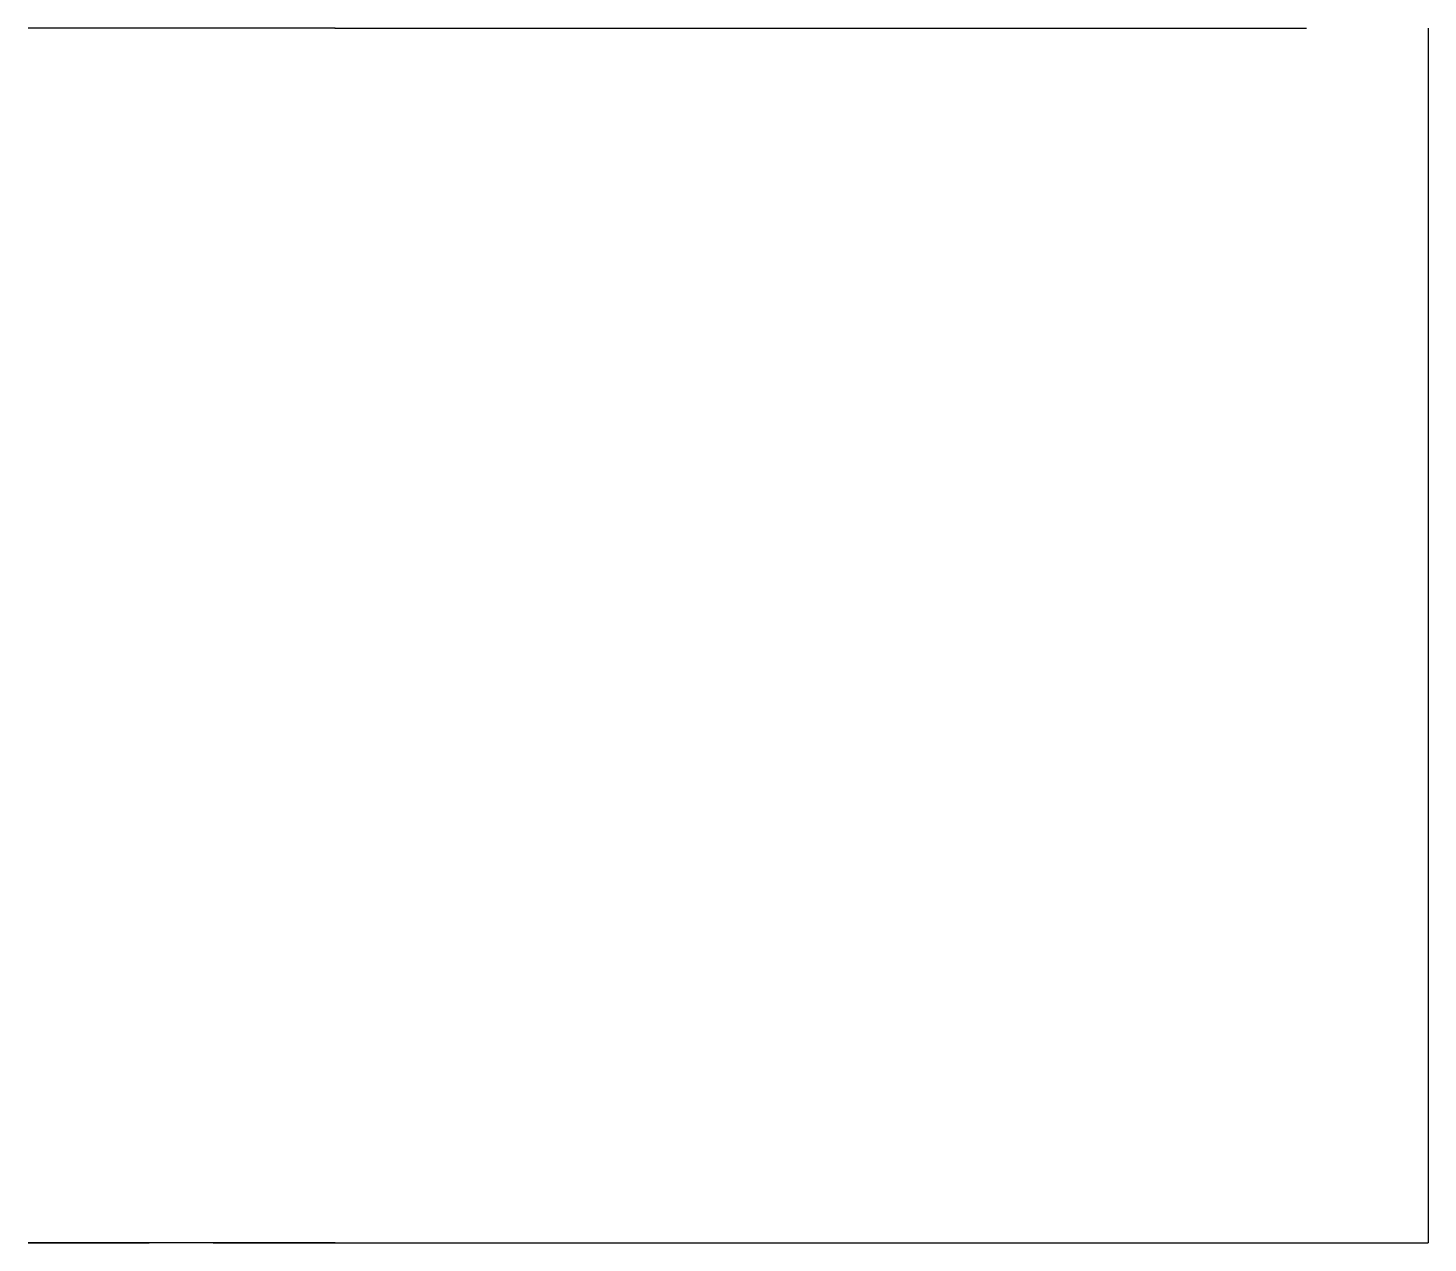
# Model space of a CAD drawing. Header units: metres. Extents: x 1596.316 to 1596.777, y 740.399 to 740.799.
import ezdxf

# ---------------------------------------------------------------- set-up
doc = ezdxf.new("R2010")
doc.units = ezdxf.units.M

msp = doc.modelspace()

# ---------------------------------------------------------------- linework, layer by layer
at = {"extrusion": (0, -1, 2.22045e-16)}
for p, q in [((1596.37737, 740.79857, 0.45), (1596.31636, 740.79857, 1.14734)), ((1596.41752, 740.79857, 0.45), (1596.35621, 740.79857, 1.15082)), ((1596.37737, 740.39857, 0.45), (1596.31636, 740.39857, 1.14734)), ((1596.31636, 740.39857, 1.14734), (1596.35621, 740.39857, 1.15082)), ((1596.41752, 740.39857, 0.45), (1596.35621, 740.39857, 1.15082))]:
    msp.add_line(p, q, dxfattribs=at)
for p, q in [((1596.37737, 740.39857), (1596.41737, 740.39857)), ((1596.73737, 740.39857), (1596.77737, 740.39857))]:
    msp.add_line(p, q)
for points, elevation in [([(1596.41737, 0), (1596.41737, 0.41), (1596.73737, 0.41), (1596.73737, 0)], -740.79857), ([(1596.37737, 0), (1596.37737, 0.45), (1596.77737, 0.45), (1596.77737, 0)], -740.39857), ([(1596.41737, 0), (1596.41737, 0.41), (1596.73737, 0.41), (1596.73737, 0)], -740.39857)]:
    msp.add_lwpolyline(points, dxfattribs=dict(at, elevation=elevation))
at = {"extrusion": (-1, -2.22045e-16, 5.05497e-13), "elevation": -1596.77737}
for points in [[(-740.79857, 0), (-740.79857, 0.45), (-740.39857, 0.45), (-740.39857, 0)], [(-740.75857, 0), (-740.75857, 0.41), (-740.43857, 0.41), (-740.43857, 0)]]:
    msp.add_lwpolyline(points, dxfattribs=at)

doc.saveas('drawing.dxf')
